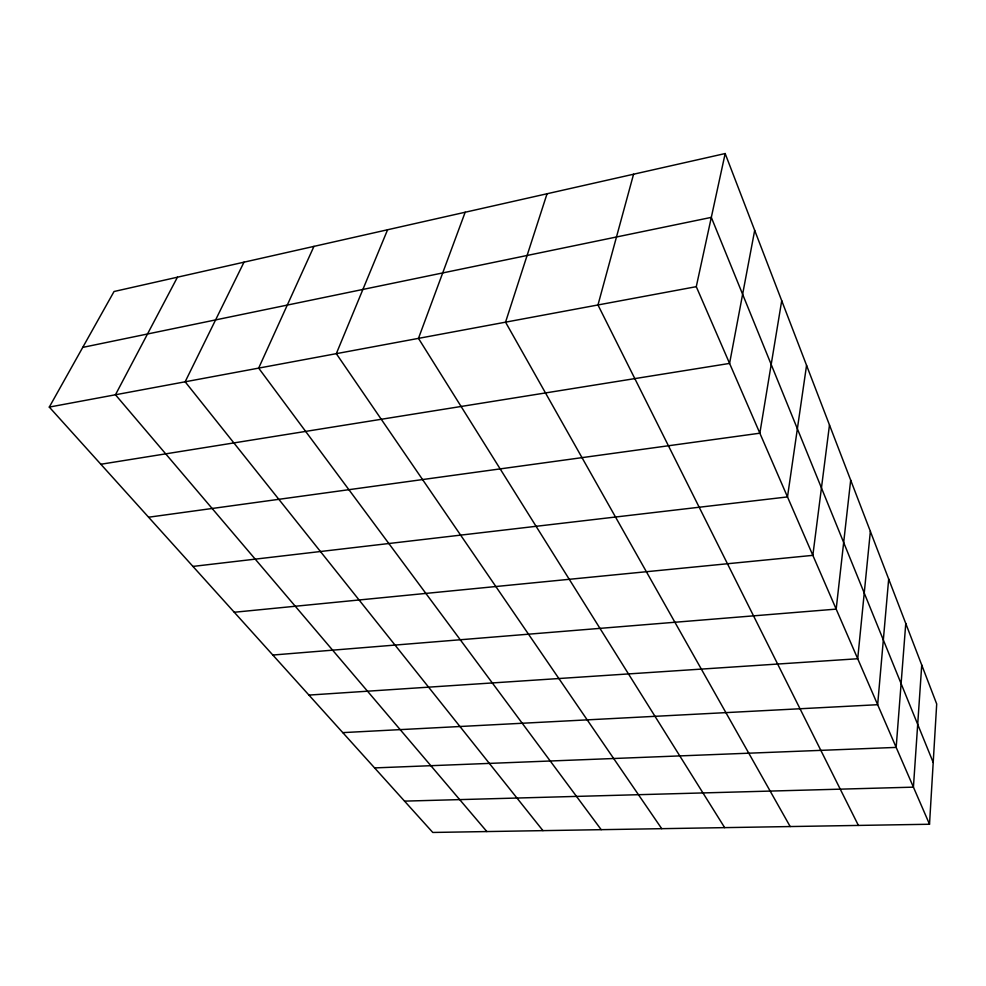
<?xml version="1.0" encoding="UTF-8"?>
<svg xmlns="http://www.w3.org/2000/svg" width="986" height="986" viewBox="0 0 986 986"><rect width="100%" height="100%" fill="white"/><g stroke="black" fill="none" stroke-linecap="round" stroke-linejoin="round"><path stroke-width="1.48" d="M929.515 824.247L936.7 703.979L725.166 153.545L114.043 291.511L49.3 407.082L432.78 832.455L929.515 824.247L696.276 286.667L725.166 153.545M921.737 665.045L913.418 787.148L404.543 801.125M905.764 623.485L896.163 747.4L374.594 767.909M888.682 579.029L877.651 704.707L342.783 732.623M870.367 531.38L857.709 658.747L308.938 695.081M850.684 480.17L836.177 609.114L272.839 655.037M829.485 424.991L812.846 555.352L234.274 612.257M806.56 365.35L787.494 496.919L192.96 566.42M781.713 300.693L759.849 433.199L148.603 517.219M754.684 230.354L729.578 363.415L100.843 464.258M633.567 174.226L597.972 304.97L858.399 825.43M547.045 193.761L505.547 322.163L790.18 826.551M465.17 212.249L418.471 338.371L724.673 827.636M387.584 229.763L336.312 353.666L661.729 828.671M313.955 246.377L258.665 368.111L601.201 829.67M243.998 262.177L185.146 381.792L542.953 830.631M177.443 277.202L115.461 394.77L486.85 831.555M82.738 347.392L711.313 217.376L933.2 762.449M49.3 407.082L696.276 286.667"/></g></svg>
